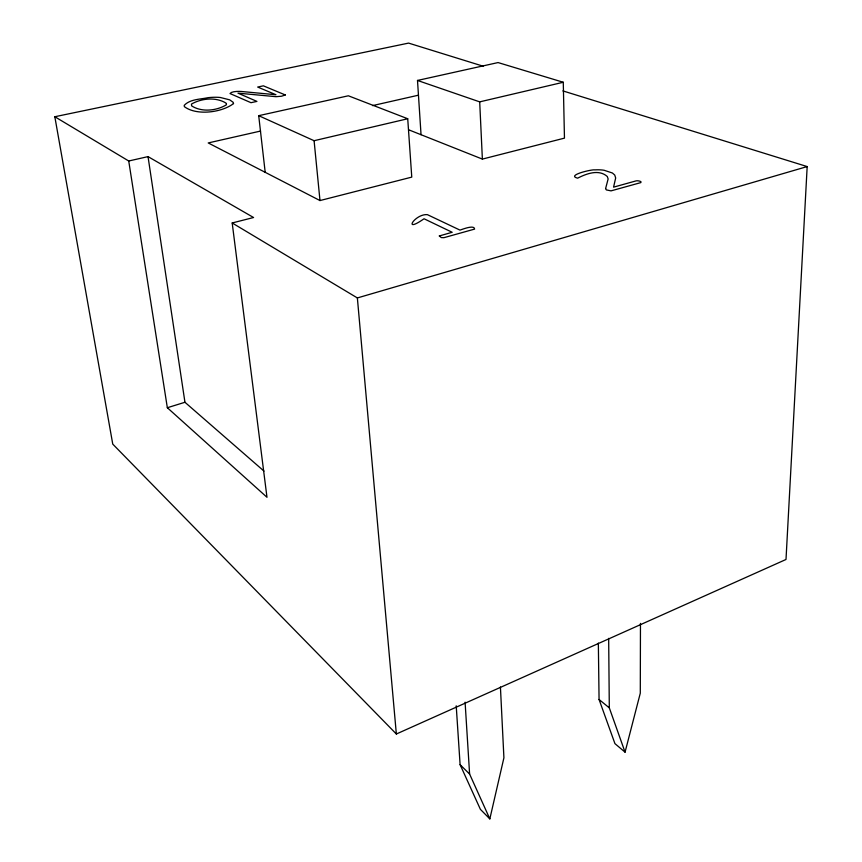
<?xml version="1.0" encoding="UTF-8"?>
<svg xmlns="http://www.w3.org/2000/svg" width="862" height="862" viewBox="0 0 862 862"><rect width="100%" height="100%" fill="white"/><g stroke="black" fill="none" stroke-linecap="round" stroke-linejoin="round"><path stroke-width="1.29" d="M640.466 623.388L640.294 693.167L625.058 752.16L614.94 743.637L599.068 699.491L598.347 643.084M562.875 90.898L807.177 166.571L786.004 559.47L396.348 734.004L112.75 444.102L54.823 116.736L408.588 43.1L483.162 66.202M456.213 705.827L460.103 764.669L480.403 809.353L489.832 818.9L503.914 757.806L500.423 686.982M54.823 116.736L128.729 161L167.336 407.726L184.953 402.274L263.998 471.105M167.336 407.726L266.983 497.277L232.19 222.967L357.364 297.94L807.177 166.571M232.19 222.967L253.568 217.515L148.027 156.615L128.729 161M260.561 131.056L208.227 142.941L319.985 200.555L411.767 177.119L407.726 118.751L348.356 95.79L258.708 115.68L265.194 172.314M408.696 129.806L482.375 159.093L564.459 138.135L563.274 82.267L498.064 62.57L417.499 80.446L421.044 134.709M258.708 115.68L314.091 140.711L407.726 118.751M417.499 80.446L479.692 101.867L563.274 82.267M372.535 105.617L418.339 95.219M599.068 699.491L609.305 707.853L625.058 752.16M460.103 764.669L469.607 774.065L489.832 818.9M148.027 156.615L184.953 402.274M314.091 140.711L319.985 200.555M357.364 297.94L396.348 734.004M465.092 702.185L469.607 774.065M479.692 101.867L482.375 159.093M608.669 638.376L609.305 707.853M605.609 188.562L606.363 189.92L611.039 190.868L640.875 182.593C642.222 181.225 637.341 180.449 636.091 180.88L613.572 187.151L615.673 177.981L614.725 175.029L612.397 173.003L604.079 170.256A14.826 4.622 -1.9 0 0 594.758 169.889C592.28 169.189 565.72 175.309 577.648 178.154C586.214 173.812 598.713 168.844 607.29 176.505L608.13 178.962L605.609 188.562M226.469 103.946L226.318 104.873C216.427 110.799 201.719 112.416 191.633 105.886L191.461 104.076C201.428 98.322 215.769 96.835 225.93 103.052L226.469 103.946M439.329 235.951L441.333 237.589L443.898 237.686L474.606 229.098C474.509 224.432 462.312 229.378 459.963 230.1L427.433 214.67C415.161 213.431 401.8 234.378 424.039 218.765L452.173 232.277L439.329 235.951M233.516 103.58C222.148 112.416 196.73 116.004 184.371 106.651L184.209 105.379C190.028 99.087 200.146 99.399 208.065 97.675A18.242 4.612 -6 0 1 220.273 97.481L229.68 99.841L233.182 102.309L233.516 103.58M285.29 94.96L281.551 96.232L276.034 96.684L237.987 93.15L256.919 101.404L250.982 102.686L230.025 93.559C231.296 91.35 238.117 91.221 241.414 91.48L275.969 94.734L257.673 87.051L263.384 85.834L285.29 94.96"/></g></svg>
